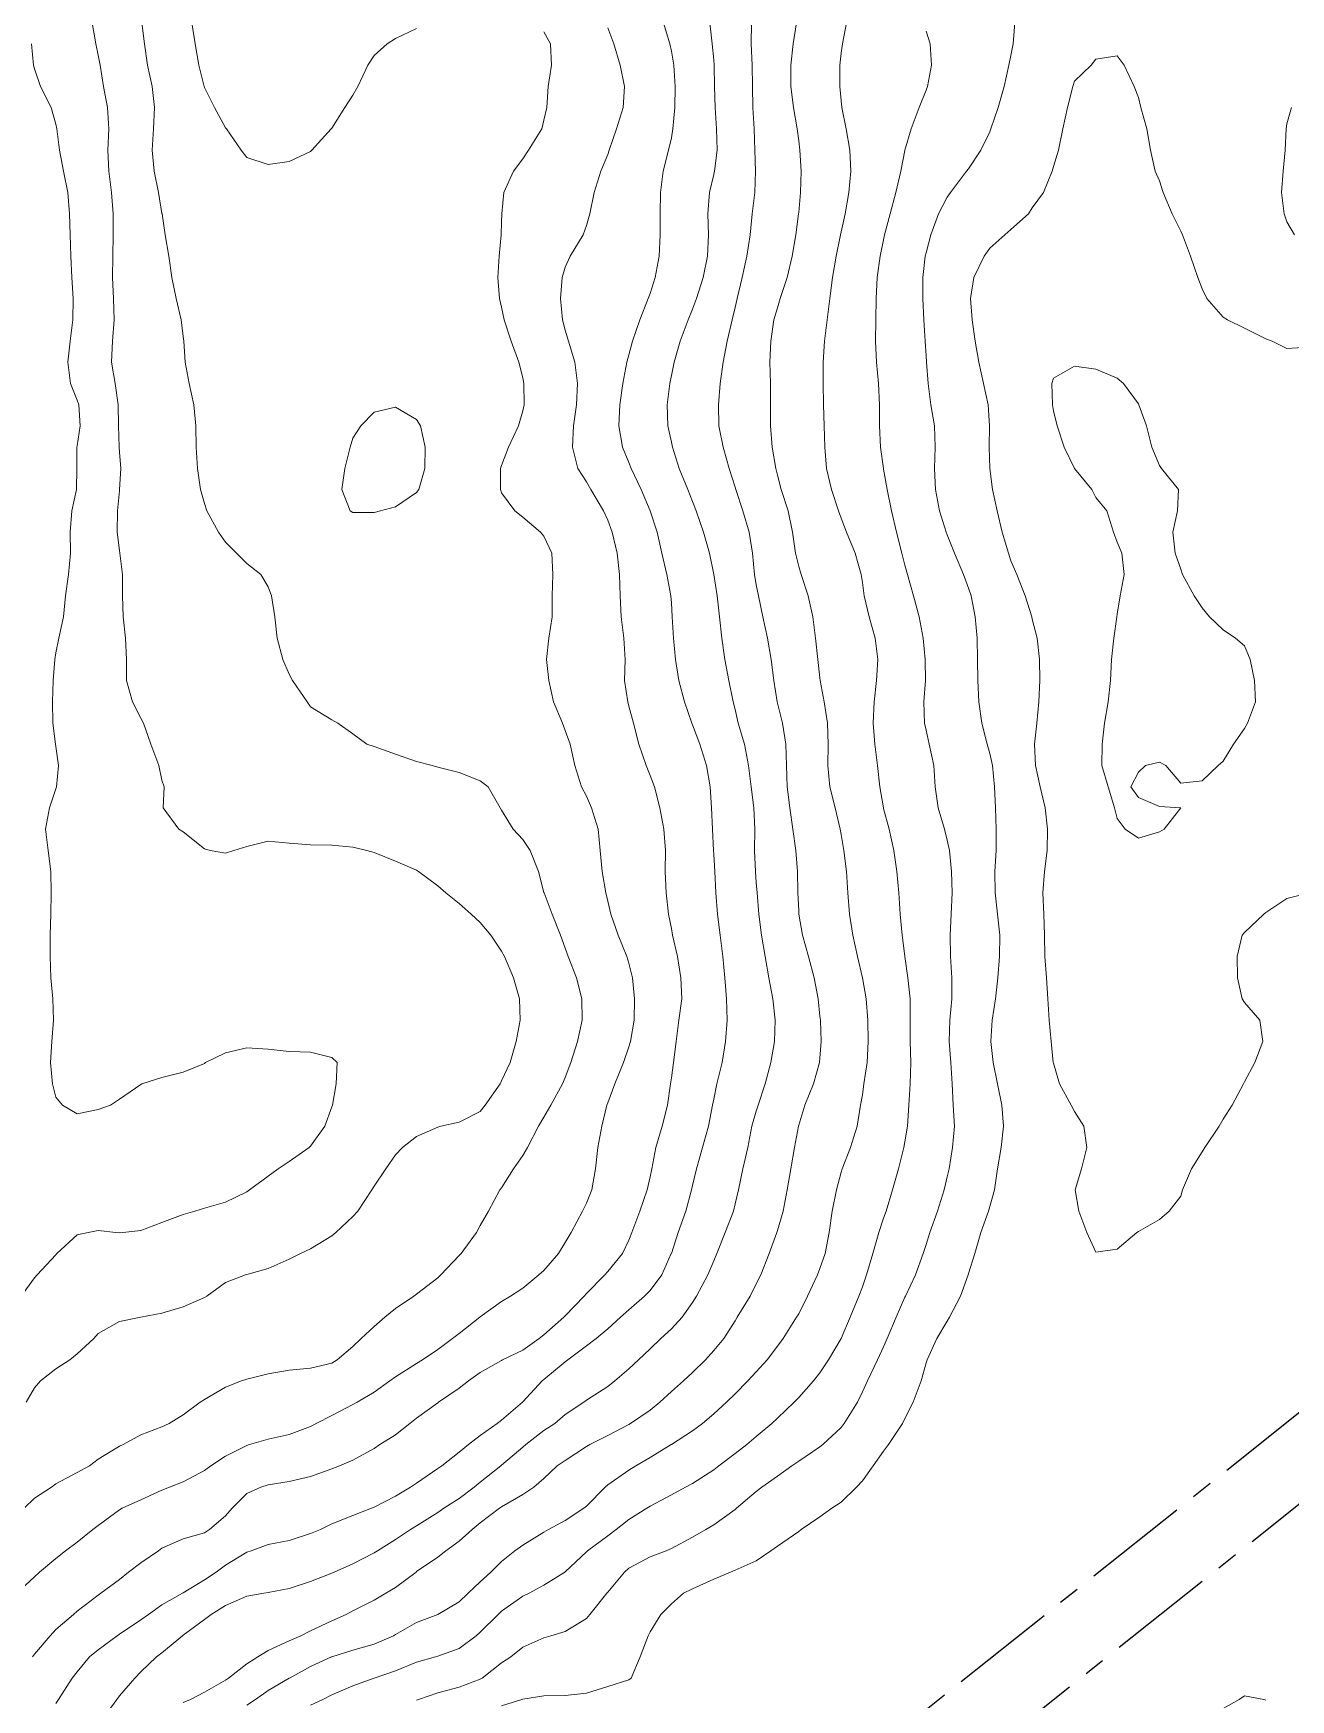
# Model space of a CAD drawing. Header units: centimetres. Extents: x 0 to 642158, y -847 to 649707.
# Drawn here: x 617184.22 to 617213.84, y 620539.24 to 620578.5 of the extents above; entities that cross this region are included whole.
import ezdxf

# ---------------------------------------------------------------- set-up
doc = ezdxf.new("R2010")
doc.units = ezdxf.units.CM
doc.header["$MEASUREMENT"] = 0
doc.linetypes.add('CENTERX2', pattern=[4, 2.5, -0.5, 0.5, -0.5])
doc.layers.add('SPW_parcellaire cadastral', color=7, linetype='CENTERX2', lineweight=25, true_color=0xff0542)
doc.layers.add('WAL_topographie 0.5', color=253, linetype='Continuous', lineweight=20)

msp = doc.modelspace()

# ---------------------------------------------------------------- linework, layer by layer
at = {"layer": 'SPW_parcellaire cadastral'}
for points in [[(617082.838, 620766.859), (617087.915, 620758.877), (617126.08, 620714.089), (617140.94, 620702.104), (617180.2, 620666.244), (617198.721, 620649.645), (617202.743, 620647.528), (617211.738, 620638.85), (617219.57, 620629.325), (617224.544, 620619.8), (617242.443, 620568.633), (617131.683, 620480.394), (616973.114, 620705.004), (617082.838, 620766.859)], [(617274.764, 620500.676), (617269.952, 620496.899), (617211.998, 620451.663), (617205.087, 620446.27), (617195.532, 620438.811), (617164.102, 620414.279), (617134.906, 620391.492), (617133.598, 620390.47), (617094.809, 620440.723), (617090.922, 620445.759), (617243.342, 620567.204), (617274.764, 620500.676)]]:
    msp.add_lwpolyline(points, dxfattribs=at)
at = {"layer": 'WAL_topographie 0.5'}
for points in [[(617186.776, 620578.75), (617186.842, 620578.25), (617186.914, 620577.75), (617187.019, 620577.25), (617187.076, 620576.75), (617187.05, 620576.25), (617187.024, 620575.75), (617187.068, 620575.25), (617187.172, 620574.75), (617187.25, 620574.259), (617187.252, 620574.25), (617187.326, 620573.75), (617187.411, 620573.25), (617187.481, 620572.75), (617187.587, 620572.25), (617187.702, 620571.75), (617187.75, 620571.354), (617187.764, 620571.25), (617187.801, 620570.75), (617187.892, 620570.25), (617188.003, 620569.75), (617188.047, 620569.25), (617188.057, 620568.75), (617188.089, 620568.25), (617188.159, 620567.75), (617188.25, 620567.421), (617188.31, 620567.25), (617188.58, 620566.75), (617188.75, 620566.51), (617189.003, 620566.25), (617189.25, 620566.012), (617189.578, 620565.75), (617189.75, 620565.462), (617189.831, 620565.25), (617189.907, 620564.75), (617189.962, 620564.25), (617190.097, 620563.75), (617190.25, 620563.405), (617190.325, 620563.25), (617190.67, 620562.75), (617190.75, 620562.631), (617191.25, 620562.325), (617191.396, 620562.25), (617191.75, 620562), (617192.08, 620561.75), (617192.25, 620561.695), (617192.75, 620561.52), (617193.25, 620561.345), (617193.612, 620561.25), (617193.75, 620561.21), (617194.25, 620561.082), (617194.75, 620560.892), (617194.938, 620560.75), (617195.215, 620560.25), (617195.25, 620560.201), (617195.524, 620559.75), (617195.75, 620559.504), (617195.921, 620559.25), (617196.119, 620558.75), (617196.25, 620558.259), (617196.252, 620558.25), (617196.443, 620557.75), (617196.64, 620557.25), (617196.75, 620556.947), (617196.822, 620556.75), (617197.013, 620556.25), (617197.141, 620555.75), (617197.146, 620555.25), (617197.037, 620554.75), (617196.884, 620554.25), (617196.75, 620553.904), (617196.684, 620553.75), (617196.408, 620553.25), (617196.25, 620552.965), (617196.124, 620552.75), (617195.86, 620552.25), (617195.75, 620552.059), (617195.531, 620551.75), (617195.25, 620551.303), (617195.209, 620551.25), (617194.945, 620550.75), (617194.75, 620550.413), (617194.659, 620550.25), (617194.297, 620549.75), (617194.25, 620549.703), (617193.823, 620549.25), (617193.75, 620549.184), (617193.25, 620548.795), (617193.182, 620548.75), (617192.75, 620548.46), (617192.501, 620548.25), (617192.25, 620548.034), (617191.945, 620547.75), (617191.75, 620547.564), (617191.38, 620547.25), (617191.25, 620547.17), (617190.75, 620547.054), (617190.25, 620547.008), (617189.75, 620546.916), (617189.25, 620546.796), (617189.127, 620546.75), (617188.75, 620546.601), (617188.25, 620546.312), (617188.148, 620546.25), (617187.75, 620545.955), (617187.417, 620545.75), (617187.25, 620545.674), (617186.75, 620545.479), (617186.34, 620545.25), (617186.25, 620545.212), (617185.75, 620544.905), (617185.543, 620544.75), (617185.25, 620544.591), (617184.75, 620544.325), (617184.649, 620544.25), (617184.25, 620543.991), (617184.004, 620543.75)], [(617185.604, 620578.75), (617185.691, 620578.25), (617185.75, 620577.988), (617185.793, 620577.75), (617185.874, 620577.25), (617185.968, 620576.75), (617186.002, 620576.25), (617185.978, 620575.75), (617186.001, 620575.25), (617186.064, 620574.75), (617186.099, 620574.25), (617186.105, 620573.75), (617186.096, 620573.25), (617186.088, 620572.75), (617186.113, 620572.25), (617186.122, 620571.75), (617186.082, 620571.25), (617186.064, 620570.75), (617186.149, 620570.25), (617186.222, 620569.75), (617186.226, 620569.25), (617186.242, 620568.75), (617186.25, 620568.63), (617186.281, 620568.25), (617186.253, 620567.75), (617186.25, 620567.721), (617186.204, 620567.25), (617186.195, 620566.75), (617186.25, 620566.313), (617186.26, 620566.25), (617186.325, 620565.75), (617186.324, 620565.25), (617186.34, 620564.75), (617186.394, 620564.25), (617186.413, 620563.75), (617186.413, 620563.25), (617186.555, 620562.75), (617186.75, 620562.364), (617186.815, 620562.25), (617186.992, 620561.75), (617187.178, 620561.25), (617187.25, 620560.908), (617187.299, 620560.75), (617187.276, 620560.25), (617187.65, 620559.75), (617187.75, 620559.684), (617188.25, 620559.286), (617188.383, 620559.25), (617188.75, 620559.189), (617188.946, 620559.25), (617189.25, 620559.339), (617189.75, 620559.468), (617190.25, 620559.422), (617190.75, 620559.381), (617191.25, 620559.377), (617191.75, 620559.325), (617192.073, 620559.25), (617192.25, 620559.197), (617192.75, 620558.996), (617193.25, 620558.782), (617193.292, 620558.75), (617193.75, 620558.416), (617193.934, 620558.25), (617194.25, 620557.997), (617194.533, 620557.75), (617194.75, 620557.553), (617194.995, 620557.25), (617195.25, 620556.876), (617195.32, 620556.75), (617195.528, 620556.25), (617195.675, 620555.75), (617195.689, 620555.25), (617195.595, 620554.75), (617195.455, 620554.25), (617195.25, 620553.82), (617195.215, 620553.75), (617194.867, 620553.25), (617194.75, 620553.1), (617194.25, 620552.849), (617193.82, 620552.75), (617193.75, 620552.729), (617193.25, 620552.512), (617192.915, 620552.25), (617192.75, 620552.077), (617192.521, 620551.75), (617192.25, 620551.341), (617192.194, 620551.25), (617191.862, 620550.75), (617191.75, 620550.627), (617191.348, 620550.25), (617191.25, 620550.167), (617190.75, 620549.86), (617190.511, 620549.75), (617190.25, 620549.623), (617189.75, 620549.397), (617189.25, 620549.261), (617189.217, 620549.25), (617188.75, 620549.068), (617188.304, 620548.75), (617188.25, 620548.716), (617187.75, 620548.499), (617187.25, 620548.351), (617186.75, 620548.25), (617186.75, 620548.25), (617186.25, 620548.153), (617185.75, 620547.869), (617185.646, 620547.75), (617185.25, 620547.389), (617185.083, 620547.25), (617184.75, 620547.039), (617184.391, 620546.75), (617184.25, 620546.591), (617184.05, 620546.25)], [(617197.75, 620578.629), (617197.893, 620578.25), (617198.041, 620577.75), (617198.148, 620577.25), (617198.111, 620576.75), (617197.954, 620576.25), (617197.783, 620575.75), (617197.75, 620575.648), (617197.591, 620575.25), (617197.428, 620574.75), (617197.328, 620574.25), (617197.25, 620573.97), (617197.17, 620573.75), (617196.865, 620573.25), (617196.75, 620572.991), (617196.681, 620572.75), (617196.642, 620572.25), (617196.688, 620571.75), (617196.75, 620571.51), (617196.829, 620571.25), (617196.974, 620570.75), (617197.041, 620570.25), (617197.014, 620569.75), (617196.942, 620569.25), (617196.919, 620568.75), (617197.045, 620568.25), (617197.25, 620567.932), (617197.352, 620567.75), (617197.65, 620567.25), (617197.75, 620567.029), (617197.855, 620566.75), (617197.97, 620566.25), (617198.025, 620565.75), (617198.041, 620565.25), (617198.064, 620564.75), (617198.131, 620564.25), (617198.159, 620563.75), (617198.146, 620563.25), (617198.221, 620562.75), (617198.25, 620562.645), (617198.357, 620562.25), (617198.482, 620561.75), (617198.656, 620561.25), (617198.75, 620561.014), (617198.855, 620560.75), (617198.982, 620560.25), (617199.076, 620559.75), (617199.112, 620559.25), (617199.106, 620558.75), (617199.129, 620558.25), (617199.186, 620557.75), (617199.25, 620557.411), (617199.278, 620557.25), (617199.391, 620556.75), (617199.475, 620556.25), (617199.493, 620555.75), (617199.429, 620555.25), (617199.361, 620554.75), (617199.302, 620554.25), (617199.25, 620553.89), (617199.23, 620553.75), (617199.162, 620553.25), (617199.037, 620552.75), (617198.887, 620552.25), (617198.789, 620551.75), (617198.75, 620551.559), (617198.68, 620551.25), (617198.505, 620550.75), (617198.319, 620550.25), (617198.25, 620550.071), (617198.097, 620549.75), (617197.75, 620549.326), (617197.686, 620549.25), (617197.25, 620548.809), (617197.197, 620548.75), (617196.75, 620548.283), (617196.718, 620548.25), (617196.25, 620547.837), (617196.135, 620547.75), (617195.75, 620547.48), (617195.275, 620547.25), (617195.25, 620547.235), (617194.75, 620546.951), (617194.475, 620546.75), (617194.25, 620546.584), (617193.767, 620546.25), (617193.75, 620546.237), (617193.25, 620545.871), (617193.092, 620545.75), (617192.75, 620545.478), (617192.385, 620545.25), (617192.25, 620545.162), (617191.75, 620544.888), (617191.434, 620544.75), (617191.25, 620544.68), (617190.75, 620544.499), (617190.25, 620544.38), (617189.75, 620544.307), (617189.583, 620544.25), (617189.25, 620544.099), (617188.905, 620543.75), (617188.75, 620543.577), (617188.374, 620543.25), (617188.25, 620543.171), (617187.75, 620543.028), (617187.25, 620542.808), (617187.167, 620542.75), (617186.75, 620542.468), (617186.465, 620542.25), (617186.25, 620542.076), (617185.811, 620541.75), (617185.75, 620541.705), (617185.25, 620541.324), (617185.17, 620541.25), (617184.75, 620540.892), (617184.614, 620540.75), (617184.25, 620540.314), (617184.198, 620540.25)], [(617199.064, 620578.75), (617199.212, 620578.25), (617199.25, 620578.079), (617199.31, 620577.75), (617199.339, 620577.25), (617199.33, 620576.75), (617199.287, 620576.25), (617199.25, 620576.037), (617199.186, 620575.75), (617199.06, 620575.25), (617198.996, 620574.75), (617198.987, 620574.25), (617198.987, 620573.75), (617198.961, 620573.25), (617198.869, 620572.75), (617198.75, 620572.372), (617198.707, 620572.25), (617198.509, 620571.75), (617198.337, 620571.25), (617198.25, 620570.927), (617198.2, 620570.75), (617198.105, 620570.25), (617198.036, 620569.75), (617198.016, 620569.25), (617198.102, 620568.75), (617198.25, 620568.387), (617198.306, 620568.25), (617198.535, 620567.75), (617198.75, 620567.25), (617198.75, 620567.25), (617198.916, 620566.75), (617199.027, 620566.25), (617199.141, 620565.75), (617199.239, 620565.25), (617199.25, 620565.083), (617199.271, 620564.75), (617199.298, 620564.25), (617199.349, 620563.75), (617199.426, 620563.25), (617199.561, 620562.75), (617199.734, 620562.25), (617199.75, 620562.21), (617199.917, 620561.75), (617200.079, 620561.25), (617200.162, 620560.75), (617200.198, 620560.25), (617200.217, 620559.75), (617200.243, 620559.25), (617200.25, 620559.154), (617200.276, 620558.75), (617200.299, 620558.25), (617200.337, 620557.75), (617200.402, 620557.25), (617200.463, 620556.75), (617200.509, 620556.25), (617200.552, 620555.75), (617200.564, 620555.25), (617200.526, 620554.75), (617200.444, 620554.25), (617200.323, 620553.75), (617200.25, 620553.391), (617200.223, 620553.25), (617200.127, 620552.75), (617199.981, 620552.25), (617199.842, 620551.75), (617199.75, 620551.356), (617199.726, 620551.25), (617199.588, 620550.75), (617199.411, 620550.25), (617199.25, 620549.754), (617199.249, 620549.75), (617199.029, 620549.25), (617198.75, 620548.883), (617198.616, 620548.75), (617198.25, 620548.43), (617198.054, 620548.25), (617197.75, 620547.978), (617197.479, 620547.75), (617197.25, 620547.575), (617196.812, 620547.25), (617196.75, 620547.204), (617196.25, 620546.785), (617196.208, 620546.75), (617195.75, 620546.259), (617195.74, 620546.25), (617195.25, 620545.824), (617195.144, 620545.75), (617194.75, 620545.469), (617194.475, 620545.25), (617194.25, 620545.074), (617193.841, 620544.75), (617193.75, 620544.69), (617193.25, 620544.346), (617193.108, 620544.25), (617192.75, 620544.039), (617192.25, 620543.776), (617192.183, 620543.75), (617191.75, 620543.583), (617191.25, 620543.381), (617190.983, 620543.25), (617190.75, 620543.155), (617190.25, 620542.992), (617189.75, 620542.899), (617189.35, 620542.75), (617189.25, 620542.72), (617188.75, 620542.413), (617188.526, 620542.25), (617188.25, 620542.065), (617187.75, 620541.759), (617187.734, 620541.75), (617187.25, 620541.475), (617186.93, 620541.25), (617186.75, 620541.127), (617186.25, 620540.786), (617186.196, 620540.75), (617185.75, 620540.415), (617185.547, 620540.25), (617185.25, 620539.899), (617185.137, 620539.75), (617184.813, 620539.25), (617184.75, 620539.152)], [(617200.157, 620578.75), (617200.214, 620578.25), (617200.25, 620577.875), (617200.261, 620577.75), (617200.27, 620577.25), (617200.282, 620576.75), (617200.314, 620576.25), (617200.329, 620575.75), (617200.266, 620575.25), (617200.25, 620575.177), (617200.146, 620574.75), (617200.107, 620574.25), (617200.125, 620573.75), (617200.098, 620573.25), (617199.998, 620572.75), (617199.842, 620572.25), (617199.75, 620572), (617199.648, 620571.75), (617199.458, 620571.25), (617199.314, 620570.75), (617199.25, 620570.437), (617199.214, 620570.25), (617199.152, 620569.75), (617199.166, 620569.25), (617199.25, 620568.87), (617199.276, 620568.75), (617199.437, 620568.25), (617199.636, 620567.75), (617199.75, 620567.467), (617199.836, 620567.25), (617200.006, 620566.75), (617200.147, 620566.25), (617200.25, 620565.75), (617200.25, 620565.75), (617200.326, 620565.25), (617200.385, 620564.75), (617200.442, 620564.25), (617200.508, 620563.75), (617200.6, 620563.25), (617200.706, 620562.75), (617200.75, 620562.571), (617200.824, 620562.25), (617200.971, 620561.75), (617201.067, 620561.25), (617201.127, 620560.75), (617201.193, 620560.25), (617201.217, 620559.75), (617201.212, 620559.25), (617201.231, 620558.75), (617201.25, 620558.492), (617201.269, 620558.25), (617201.313, 620557.75), (617201.376, 620557.25), (617201.457, 620556.75), (617201.545, 620556.25), (617201.638, 620555.75), (617201.699, 620555.25), (617201.682, 620554.75), (617201.593, 620554.25), (617201.457, 620553.75), (617201.292, 620553.25), (617201.25, 620553.107), (617201.149, 620552.75), (617201.048, 620552.25), (617200.935, 620551.75), (617200.829, 620551.25), (617200.75, 620550.923), (617200.71, 620550.75), (617200.52, 620550.25), (617200.32, 620549.75), (617200.25, 620549.582), (617200.111, 620549.25), (617199.843, 620548.75), (617199.75, 620548.598), (617199.501, 620548.25), (617199.25, 620547.975), (617199.004, 620547.75), (617198.75, 620547.504), (617198.475, 620547.25), (617198.25, 620547.035), (617197.919, 620546.75), (617197.75, 620546.624), (617197.25, 620546.297), (617197.188, 620546.25), (617196.75, 620545.958), (617196.507, 620545.75), (617196.25, 620545.581), (617195.823, 620545.25), (617195.75, 620545.191), (617195.25, 620544.767), (617195.23, 620544.75), (617194.75, 620544.364), (617194.602, 620544.25), (617194.25, 620543.981), (617193.891, 620543.75), (617193.75, 620543.653), (617193.25, 620543.341), (617193.109, 620543.25), (617192.75, 620543.013), (617192.328, 620542.75), (617192.25, 620542.698), (617191.75, 620542.446), (617191.311, 620542.25), (617191.25, 620542.221), (617190.75, 620542.024), (617190.25, 620541.858), (617189.75, 620541.764), (617189.652, 620541.75), (617189.25, 620541.679), (617188.75, 620541.457), (617188.408, 620541.25), (617188.25, 620541.129), (617187.75, 620540.764), (617187.731, 620540.75), (617187.25, 620540.345), (617187.124, 620540.25), (617186.75, 620539.895), (617186.611, 620539.75), (617186.25, 620539.335), (617186.187, 620539.25), (617185.826, 620538.75)], [(617201.136, 620578.75), (617201.131, 620578.25), (617201.152, 620577.75), (617201.16, 620577.25), (617201.172, 620576.75), (617201.199, 620576.25), (617201.22, 620575.75), (617201.233, 620575.25), (617201.213, 620574.75), (617201.157, 620574.25), (617201.103, 620573.75), (617201.031, 620573.25), (617200.92, 620572.75), (617200.798, 620572.25), (617200.75, 620572.042), (617200.682, 620571.75), (617200.567, 620571.25), (617200.47, 620570.75), (617200.403, 620570.25), (617200.359, 620569.75), (617200.369, 620569.25), (617200.469, 620568.75), (617200.615, 620568.25), (617200.75, 620567.807), (617200.766, 620567.75), (617200.933, 620567.25), (617201.085, 620566.75), (617201.159, 620566.25), (617201.209, 620565.75), (617201.25, 620565.507), (617201.3, 620565.25), (617201.408, 620564.75), (617201.513, 620564.25), (617201.598, 620563.75), (617201.66, 620563.25), (617201.742, 620562.75), (617201.75, 620562.717), (617201.865, 620562.25), (617201.95, 620561.75), (617201.964, 620561.25), (617201.977, 620560.75), (617202.037, 620560.25), (617202.112, 620559.75), (617202.179, 620559.25), (617202.223, 620558.75), (617202.231, 620558.25), (617202.25, 620557.833), (617202.254, 620557.75), (617202.341, 620557.25), (617202.479, 620556.75), (617202.615, 620556.25), (617202.708, 620555.75), (617202.75, 620555.345), (617202.76, 620555.25), (617202.781, 620554.75), (617202.75, 620554.354), (617202.742, 620554.25), (617202.596, 620553.75), (617202.396, 620553.25), (617202.25, 620552.775), (617202.243, 620552.75), (617202.148, 620552.25), (617202.062, 620551.75), (617201.978, 620551.25), (617201.881, 620550.75), (617201.75, 620550.299), (617201.734, 620550.25), (617201.554, 620549.75), (617201.361, 620549.25), (617201.25, 620549.039), (617201.104, 620548.75), (617200.804, 620548.25), (617200.75, 620548.165), (617200.488, 620547.75), (617200.25, 620547.469), (617200.056, 620547.25), (617199.75, 620546.95), (617199.536, 620546.75), (617199.25, 620546.499), (617198.977, 620546.25), (617198.75, 620546.066), (617198.291, 620545.75), (617198.25, 620545.725), (617197.75, 620545.465), (617197.326, 620545.25), (617197.25, 620545.205), (617196.75, 620544.88), (617196.563, 620544.75), (617196.25, 620544.453), (617196.007, 620544.25), (617195.75, 620544.077), (617195.25, 620543.782), (617195.205, 620543.75), (617194.75, 620543.408), (617194.557, 620543.25), (617194.25, 620542.976), (617193.94, 620542.75), (617193.75, 620542.598), (617193.25, 620542.26), (617193.236, 620542.25), (617192.75, 620541.887), (617192.525, 620541.75), (617192.25, 620541.586), (617191.75, 620541.338), (617191.588, 620541.25), (617191.25, 620541.1), (617190.75, 620540.863), (617190.524, 620540.75), (617190.25, 620540.628), (617189.75, 620540.399), (617189.507, 620540.25), (617189.25, 620540.084), (617188.816, 620539.75), (617188.75, 620539.703), (617188.25, 620539.422), (617187.926, 620539.25), (617187.75, 620539.175)], [(617187.957, 620578.75), (617188.032, 620578.25), (617188.117, 620577.75), (617188.242, 620577.25), (617188.25, 620577.221), (617188.487, 620576.75), (617188.75, 620576.271), (617188.775, 620576.25), (617189.119, 620575.75), (617189.25, 620575.575), (617189.75, 620575.412), (617190.25, 620575.481), (617190.75, 620575.718), (617190.778, 620575.75), (617191.238, 620576.25), (617191.25, 620576.262), (617191.557, 620576.75), (617191.75, 620577.04), (617191.865, 620577.25), (617192.102, 620577.75), (617192.25, 620577.977), (617192.557, 620578.25), (617192.75, 620578.379), (617193.25, 620578.612)], [(617202.194, 620578.75), (617202.117, 620578.25), (617202.065, 620577.75), (617202.067, 620577.25), (617202.13, 620576.75), (617202.212, 620576.25), (617202.25, 620575.964), (617202.28, 620575.75), (617202.307, 620575.25), (617202.292, 620574.75), (617202.25, 620574.281), (617202.247, 620574.25), (617202.182, 620573.75), (617202.099, 620573.25), (617201.977, 620572.75), (617201.816, 620572.25), (617201.75, 620572.036), (617201.667, 620571.75), (617201.59, 620571.25), (617201.571, 620570.75), (617201.582, 620570.25), (617201.589, 620569.75), (617201.585, 620569.25), (617201.626, 620568.75), (617201.709, 620568.25), (617201.75, 620568.09), (617201.838, 620567.75), (617201.998, 620567.25), (617202.102, 620566.75), (617202.178, 620566.25), (617202.25, 620565.938), (617202.306, 620565.75), (617202.47, 620565.25), (617202.585, 620564.75), (617202.649, 620564.25), (617202.699, 620563.75), (617202.75, 620563.313), (617202.758, 620563.25), (617202.852, 620562.75), (617202.93, 620562.25), (617202.941, 620561.75), (617202.932, 620561.25), (617202.983, 620560.75), (617203.107, 620560.25), (617203.227, 620559.75), (617203.25, 620559.623), (617203.314, 620559.25), (617203.377, 620558.75), (617203.408, 620558.25), (617203.444, 620557.75), (617203.523, 620557.25), (617203.632, 620556.75), (617203.75, 620556.25), (617203.75, 620556.25), (617203.841, 620555.75), (617203.88, 620555.25), (617203.887, 620554.75), (617203.861, 620554.25), (617203.787, 620553.75), (617203.75, 620553.495), (617203.709, 620553.25), (617203.625, 620552.75), (617203.472, 620552.25), (617203.276, 620551.75), (617203.25, 620551.666), (617203.138, 620551.25), (617203.04, 620550.75), (617202.966, 620550.25), (617202.872, 620549.75), (617202.75, 620549.399), (617202.693, 620549.25), (617202.456, 620548.75), (617202.25, 620548.335), (617202.201, 620548.25), (617201.887, 620547.75), (617201.75, 620547.57), (617201.509, 620547.25), (617201.25, 620546.963), (617201.053, 620546.75), (617200.75, 620546.445), (617200.545, 620546.25), (617200.25, 620545.975), (617199.985, 620545.75), (617199.75, 620545.572), (617199.25, 620545.254), (617199.243, 620545.25), (617198.75, 620544.951), (617198.417, 620544.75), (617198.25, 620544.65), (617197.75, 620544.301), (617197.694, 620544.25), (617197.25, 620543.804), (617197.191, 620543.75), (617196.75, 620543.467), (617196.355, 620543.25), (617196.25, 620543.186), (617195.75, 620542.879), (617195.565, 620542.75), (617195.25, 620542.497), (617194.995, 620542.25), (617194.75, 620542.022), (617194.467, 620541.75), (617194.25, 620541.55), (617193.753, 620541.25), (617193.75, 620541.249), (617193.25, 620541.061), (617192.75, 620540.776), (617192.703, 620540.75), (617192.25, 620540.552), (617191.75, 620540.405), (617191.25, 620540.252), (617191.245, 620540.25), (617190.75, 620540.021), (617190.254, 620539.75), (617190.25, 620539.748), (617189.75, 620539.457), (617189.456, 620539.25), (617189.25, 620539.109)], [(617203.378, 620578.75), (617203.279, 620578.25), (617203.25, 620578.034), (617203.217, 620577.75), (617203.215, 620577.25), (617203.25, 620576.917), (617203.269, 620576.75), (617203.367, 620576.25), (617203.454, 620575.75), (617203.479, 620575.25), (617203.434, 620574.75), (617203.342, 620574.25), (617203.25, 620573.825), (617203.235, 620573.75), (617203.133, 620573.25), (617203.048, 620572.75), (617202.983, 620572.25), (617202.922, 620571.75), (617202.855, 620571.25), (617202.823, 620570.75), (617202.824, 620570.25), (617202.832, 620569.75), (617202.852, 620569.25), (617202.864, 620568.75), (617202.904, 620568.25), (617203.025, 620567.75), (617203.184, 620567.25), (617203.25, 620567.081), (617203.377, 620566.75), (617203.58, 620566.25), (617203.721, 620565.75), (617203.75, 620565.563), (617203.794, 620565.25), (617203.907, 620564.75), (617204.05, 620564.25), (617204.113, 620563.75), (617204.083, 620563.25), (617204.03, 620562.75), (617204.005, 620562.25), (617204.041, 620561.75), (617204.106, 620561.25), (617204.161, 620560.75), (617204.247, 620560.25), (617204.25, 620560.238), (617204.379, 620559.75), (617204.488, 620559.25), (617204.565, 620558.75), (617204.612, 620558.25), (617204.64, 620557.75), (617204.689, 620557.25), (617204.75, 620556.761), (617204.751, 620556.75), (617204.819, 620556.25), (617204.873, 620555.75), (617204.878, 620555.25), (617204.878, 620554.75), (617204.893, 620554.25), (617204.879, 620553.75), (617204.846, 620553.25), (617204.809, 620552.75), (617204.75, 620552.383), (617204.727, 620552.25), (617204.598, 620551.75), (617204.458, 620551.25), (617204.307, 620550.75), (617204.25, 620550.585), (617204.141, 620550.25), (617203.992, 620549.75), (617203.849, 620549.25), (617203.75, 620548.967), (617203.665, 620548.75), (617203.461, 620548.25), (617203.25, 620547.75), (617203.25, 620547.75), (617202.954, 620547.25), (617202.75, 620546.94), (617202.598, 620546.75), (617202.25, 620546.36), (617202.14, 620546.25), (617201.75, 620545.878), (617201.62, 620545.75), (617201.25, 620545.444), (617201.028, 620545.25), (617200.75, 620545.041), (617200.368, 620544.75), (617200.25, 620544.658), (617199.75, 620544.338), (617199.586, 620544.25), (617199.25, 620544.066), (617198.75, 620543.8), (617198.669, 620543.75), (617198.25, 620543.487), (617197.949, 620543.25), (617197.75, 620543.106), (617197.276, 620542.75), (617197.25, 620542.723), (617196.75, 620542.256), (617196.742, 620542.25), (617196.25, 620541.939), (617195.902, 620541.75), (617195.75, 620541.68), (617195.25, 620541.326), (617195.17, 620541.25), (617194.75, 620540.83), (617194.652, 620540.75), (617194.25, 620540.447), (617193.75, 620540.268), (617193.692, 620540.25), (617193.25, 620540.122), (617192.75, 620539.922), (617192.25, 620539.751), (617192.247, 620539.75), (617191.75, 620539.568), (617191.25, 620539.353), (617191.041, 620539.25), (617190.75, 620539.113)], [(617207.337, 620578.75), (617207.304, 620578.25), (617207.25, 620577.978), (617207.201, 620577.75), (617207.087, 620577.25), (617206.948, 620576.75), (617206.779, 620576.25), (617206.75, 620576.182), (617206.536, 620575.75), (617206.25, 620575.308), (617206.205, 620575.25), (617205.827, 620574.75), (617205.75, 620574.641), (617205.545, 620574.25), (617205.359, 620573.75), (617205.25, 620573.33), (617205.232, 620573.25), (617205.175, 620572.75), (617205.175, 620572.25), (617205.196, 620571.75), (617205.226, 620571.25), (617205.25, 620570.902), (617205.261, 620570.75), (617205.296, 620570.25), (617205.363, 620569.75), (617205.449, 620569.25), (617205.463, 620568.75), (617205.446, 620568.25), (617205.471, 620567.75), (617205.567, 620567.25), (617205.723, 620566.75), (617205.75, 620566.681), (617205.92, 620566.25), (617206.133, 620565.75), (617206.25, 620565.429), (617206.31, 620565.25), (617206.407, 620564.75), (617206.453, 620564.25), (617206.464, 620563.75), (617206.471, 620563.25), (617206.493, 620562.75), (617206.56, 620562.25), (617206.692, 620561.75), (617206.75, 620561.537), (617206.813, 620561.25), (617206.863, 620560.75), (617206.882, 620560.25), (617206.903, 620559.75), (617206.899, 620559.25), (617206.873, 620558.75), (617206.875, 620558.25), (617206.932, 620557.75), (617206.985, 620557.25), (617206.979, 620556.75), (617206.944, 620556.25), (617206.886, 620555.75), (617206.805, 620555.25), (617206.774, 620554.75), (617206.834, 620554.25), (617206.935, 620553.75), (617207.035, 620553.25), (617207.074, 620552.75), (617207.018, 620552.25), (617206.929, 620551.75), (617206.858, 620551.25), (617206.75, 620550.862), (617206.718, 620550.75), (617206.539, 620550.25), (617206.4, 620549.75), (617206.25, 620549.282), (617206.24, 620549.25), (617206.064, 620548.75), (617205.805, 620548.25), (617205.75, 620548.16), (617205.503, 620547.75), (617205.274, 620547.25), (617205.25, 620547.176), (617205.133, 620546.75), (617204.945, 620546.25), (617204.75, 620545.867), (617204.692, 620545.75), (617204.368, 620545.25), (617204.25, 620545.095), (617204.002, 620544.75), (617203.75, 620544.395), (617203.613, 620544.25), (617203.25, 620543.892), (617203.031, 620543.75), (617202.75, 620543.551), (617202.31, 620543.25), (617202.25, 620543.206), (617201.75, 620542.857), (617201.591, 620542.75), (617201.25, 620542.513), (617200.75, 620542.29), (617200.645, 620542.25), (617200.25, 620542.08), (617199.75, 620541.857), (617199.535, 620541.75), (617199.25, 620541.502), (617199.003, 620541.25), (617198.75, 620540.837), (617198.705, 620540.75), (617198.512, 620540.25), (617198.302, 620539.75), (617198.25, 620539.708), (617197.75, 620539.55), (617197.25, 620539.398), (617196.75, 620539.339), (617196.25, 620539.332), (617195.75, 620539.258), (617195.727, 620539.25), (617195.25, 620539.098)], [(617196.25, 620578.539), (617196.406, 620578.25), (617196.423, 620577.75), (617196.351, 620577.25), (617196.317, 620576.75), (617196.25, 620576.452), (617196.196, 620576.25), (617195.882, 620575.75), (617195.75, 620575.547), (617195.533, 620575.25), (617195.303, 620574.75), (617195.255, 620574.25), (617195.25, 620574.05), (617195.242, 620573.75), (617195.195, 620573.25), (617195.163, 620572.75), (617195.199, 620572.25), (617195.25, 620572.052), (617195.312, 620571.75), (617195.48, 620571.25), (617195.661, 620570.75), (617195.75, 620570.384), (617195.776, 620570.25), (617195.782, 620569.75), (617195.75, 620569.604), (617195.65, 620569.25), (617195.415, 620568.75), (617195.25, 620568.318), (617195.223, 620568.25), (617195.224, 620567.75), (617195.25, 620567.676), (617195.562, 620567.25), (617195.75, 620567.102), (617196.169, 620566.75), (617196.25, 620566.652), (617196.432, 620566.25), (617196.46, 620565.75), (617196.444, 620565.25), (617196.445, 620564.75), (617196.367, 620564.25), (617196.305, 620563.75), (617196.362, 620563.25), (617196.476, 620562.75), (617196.682, 620562.25), (617196.75, 620562.074), (617196.863, 620561.75), (617196.977, 620561.25), (617197.136, 620560.75), (617197.25, 620560.525), (617197.37, 620560.25), (617197.523, 620559.75), (617197.573, 620559.25), (617197.621, 620558.75), (617197.706, 620558.25), (617197.75, 620558.057), (617197.822, 620557.75), (617197.995, 620557.25), (617198.205, 620556.75), (617198.25, 620556.593), (617198.336, 620556.25), (617198.385, 620555.75), (617198.371, 620555.25), (617198.285, 620554.75), (617198.25, 620554.626), (617198.123, 620554.25), (617197.922, 620553.75), (617197.75, 620553.307), (617197.73, 620553.25), (617197.609, 620552.75), (617197.516, 620552.25), (617197.46, 620551.75), (617197.375, 620551.25), (617197.25, 620550.939), (617197.159, 620550.75), (617196.891, 620550.25), (617196.75, 620550.012), (617196.589, 620549.75), (617196.25, 620549.353), (617196.13, 620549.25), (617195.75, 620548.939), (617195.461, 620548.75), (617195.25, 620548.622), (617194.75, 620548.26), (617194.739, 620548.25), (617194.25, 620547.871), (617194.098, 620547.75), (617193.75, 620547.491), (617193.386, 620547.25), (617193.25, 620547.166), (617192.75, 620546.848), (617192.618, 620546.75), (617192.25, 620546.487), (617191.847, 620546.25), (617191.75, 620546.198), (617191.25, 620545.935), (617190.887, 620545.75), (617190.75, 620545.677), (617190.25, 620545.49), (617189.75, 620545.382), (617189.311, 620545.25), (617189.25, 620545.233), (617188.75, 620544.981), (617188.401, 620544.75), (617188.25, 620544.643), (617187.75, 620544.373), (617187.427, 620544.25), (617187.25, 620544.177), (617186.75, 620543.953), (617186.312, 620543.75), (617186.25, 620543.711), (617185.75, 620543.343), (617185.625, 620543.25), (617185.25, 620542.95), (617184.982, 620542.75), (617184.75, 620542.569), (617184.365, 620542.25), (617184.25, 620542.14), (617183.831, 620541.75)], [(617184.18, 620578.25), (617184.227, 620577.75), (617184.25, 620577.662), (617184.389, 620577.25), (617184.639, 620576.75), (617184.75, 620576.363), (617184.777, 620576.25), (617184.834, 620575.75), (617184.931, 620575.25), (617185.032, 620574.75), (617185.073, 620574.25), (617185.088, 620573.75), (617185.101, 620573.25), (617185.126, 620572.75), (617185.159, 620572.25), (617185.15, 620571.75), (617185.086, 620571.25), (617185.033, 620570.75), (617185.097, 620570.25), (617185.25, 620569.861), (617185.291, 620569.75), (617185.328, 620569.25), (617185.25, 620568.778), (617185.244, 620568.75), (617185.243, 620568.25), (617185.241, 620567.75), (617185.131, 620567.25), (617185.089, 620566.75), (617185.096, 620566.25), (617185.047, 620565.75), (617184.98, 620565.25), (617184.928, 620564.75), (617184.821, 620564.25), (617184.75, 620563.908), (617184.726, 620563.75), (617184.69, 620563.25), (617184.67, 620562.75), (617184.681, 620562.25), (617184.744, 620561.75), (617184.75, 620561.702), (617184.811, 620561.25), (617184.767, 620560.75), (617184.75, 620560.698), (617184.6, 620560.25), (617184.504, 620559.75), (617184.567, 620559.25), (617184.633, 620558.75), (617184.644, 620558.25), (617184.636, 620557.75), (617184.616, 620557.25), (617184.616, 620556.75), (617184.635, 620556.25), (617184.678, 620555.75), (617184.699, 620555.25), (617184.653, 620554.75), (617184.622, 620554.25), (617184.674, 620553.75), (617184.75, 620553.434), (617184.909, 620553.25), (617185.25, 620553.042), (617185.75, 620553.146), (617186.036, 620553.25), (617186.25, 620553.39), (617186.75, 620553.734), (617186.776, 620553.75), (617187.25, 620553.904), (617187.75, 620554.025), (617188.25, 620554.23), (617188.277, 620554.25), (617188.75, 620554.478), (617189.25, 620554.597), (617189.75, 620554.567), (617190.25, 620554.511), (617190.75, 620554.494), (617191.25, 620554.369), (617191.377, 620554.25), (617191.355, 620553.75), (617191.269, 620553.25), (617191.25, 620553.208), (617191.085, 620552.75), (617190.75, 620552.28), (617190.716, 620552.25), (617190.25, 620551.924), (617189.991, 620551.75), (617189.75, 620551.578), (617189.316, 620551.25), (617189.25, 620551.205), (617188.75, 620550.966), (617188.25, 620550.82), (617188.023, 620550.75), (617187.75, 620550.671), (617187.25, 620550.487), (617186.75, 620550.293), (617186.329, 620550.25), (617186.25, 620550.242), (617186.162, 620550.25), (617185.75, 620550.292), (617185.509, 620550.25), (617185.25, 620550.196), (617184.773, 620549.75), (617184.75, 620549.725), (617184.313, 620549.25), (617184.25, 620549.181), (617183.936, 620548.75)], [(617205.25, 620578.548), (617205.35, 620578.25), (617205.376, 620577.75), (617205.283, 620577.25), (617205.25, 620577.16), (617205.09, 620576.75), (617204.895, 620576.25), (617204.752, 620575.75), (617204.75, 620575.743), (617204.654, 620575.25), (617204.535, 620574.75), (617204.402, 620574.25), (617204.274, 620573.75), (617204.25, 620573.633), (617204.169, 620573.25), (617204.1, 620572.75), (617204.073, 620572.25), (617204.064, 620571.75), (617204.061, 620571.25), (617204.084, 620570.75), (617204.13, 620570.25), (617204.155, 620569.75), (617204.155, 620569.25), (617204.175, 620568.75), (617204.247, 620568.25), (617204.25, 620568.234), (617204.335, 620567.75), (617204.434, 620567.25), (617204.554, 620566.75), (617204.681, 620566.25), (617204.75, 620565.973), (617204.813, 620565.75), (617204.957, 620565.25), (617205.09, 620564.75), (617205.183, 620564.25), (617205.232, 620563.75), (617205.234, 620563.25), (617205.198, 620562.75), (617205.216, 620562.25), (617205.25, 620562.083), (617205.324, 620561.75), (617205.43, 620561.25), (617205.461, 620560.75), (617205.537, 620560.25), (617205.684, 620559.75), (617205.75, 620559.494), (617205.804, 620559.25), (617205.852, 620558.75), (617205.862, 620558.25), (617205.843, 620557.75), (617205.82, 620557.25), (617205.826, 620556.75), (617205.854, 620556.25), (617205.856, 620555.75), (617205.813, 620555.25), (617205.793, 620554.75), (617205.83, 620554.25), (617205.863, 620553.75), (617205.892, 620553.25), (617205.916, 620552.75), (617205.875, 620552.25), (617205.792, 620551.75), (617205.75, 620551.562), (617205.679, 620551.25), (617205.52, 620550.75), (617205.339, 620550.25), (617205.25, 620549.965), (617205.178, 620549.75), (617205.002, 620549.25), (617204.765, 620548.75), (617204.75, 620548.721), (617204.543, 620548.25), (617204.337, 620547.75), (617204.25, 620547.551), (617204.109, 620547.25), (617203.871, 620546.75), (617203.75, 620546.491), (617203.632, 620546.25), (617203.322, 620545.75), (617203.25, 620545.658), (617202.816, 620545.25), (617202.75, 620545.197), (617202.25, 620544.862), (617202.086, 620544.75), (617201.75, 620544.51), (617201.383, 620544.25), (617201.25, 620544.146), (617200.788, 620543.75), (617200.75, 620543.719), (617200.25, 620543.365), (617200.06, 620543.25), (617199.75, 620543.074), (617199.25, 620542.8), (617199.129, 620542.75), (617198.75, 620542.61), (617198.25, 620542.339), (617198.148, 620542.25), (617197.75, 620541.774), (617197.731, 620541.75), (617197.333, 620541.25), (617197.25, 620541.157), (617196.75, 620540.846), (617196.41, 620540.75), (617196.25, 620540.7), (617195.75, 620540.479), (617195.467, 620540.25), (617195.25, 620540.107), (617194.79, 620539.75), (617194.75, 620539.728), (617194.25, 620539.534), (617193.75, 620539.407), (617193.295, 620539.25), (617193.25, 620539.229)], [(617214.25, 620571.11), (617213.75, 620571.071), (617213.405, 620571.25), (617213.25, 620571.306), (617212.75, 620571.555), (617212.352, 620571.75), (617212.25, 620571.812), (617211.861, 620572.25), (617211.75, 620572.477), (617211.654, 620572.75), (617211.479, 620573.25), (617211.291, 620573.75), (617211.25, 620573.842), (617211.048, 620574.25), (617210.833, 620574.75), (617210.75, 620575.028), (617210.643, 620575.25), (617210.54, 620575.75), (617210.451, 620576.25), (617210.31, 620576.75), (617210.25, 620576.989), (617210.15, 620577.25), (617209.913, 620577.75), (617209.75, 620577.969), (617209.25, 620577.891), (617209.14, 620577.75), (617208.75, 620577.375), (617208.706, 620577.25), (617208.582, 620576.75), (617208.474, 620576.25), (617208.369, 620575.75), (617208.25, 620575.359), (617208.222, 620575.25), (617208.018, 620574.75), (617207.75, 620574.387), (617207.66, 620574.25), (617207.25, 620573.88), (617207.108, 620573.75), (617206.75, 620573.441), (617206.616, 620573.25), (617206.376, 620572.75), (617206.299, 620572.25), (617206.337, 620571.75), (617206.409, 620571.25), (617206.49, 620570.75), (617206.604, 620570.25), (617206.711, 620569.75), (617206.746, 620569.25), (617206.739, 620568.75), (617206.75, 620568.25), (617206.75, 620568.25), (617206.812, 620567.75), (617206.921, 620567.25), (617207.04, 620566.75), (617207.189, 620566.25), (617207.25, 620566.07), (617207.386, 620565.75), (617207.582, 620565.25), (617207.739, 620564.75), (617207.75, 620564.698), (617207.863, 620564.25), (617207.918, 620563.75), (617207.929, 620563.25), (617207.909, 620562.75), (617207.861, 620562.25), (617207.805, 620561.75), (617207.826, 620561.25), (617207.937, 620560.75), (617208.052, 620560.25), (617208.11, 620559.75), (617208.102, 620559.25), (617208.042, 620558.75), (617208.001, 620558.25), (617208.022, 620557.75), (617208.038, 620557.25), (617208.044, 620556.75), (617208.087, 620556.25), (617208.121, 620555.75), (617208.148, 620555.25), (617208.196, 620554.75), (617208.246, 620554.25), (617208.25, 620554.234), (617208.393, 620553.75), (617208.671, 620553.25), (617208.75, 620553.102), (617208.967, 620552.75), (617209.037, 620552.25), (617208.908, 620551.75), (617208.764, 620551.25), (617208.848, 620550.75), (617209.04, 620550.25), (617209.25, 620549.786), (617209.75, 620549.856), (617210.212, 620550.25), (617210.25, 620550.27), (617210.75, 620550.555), (617210.977, 620550.75), (617211.25, 620551.107), (617211.293, 620551.25), (617211.505, 620551.75), (617211.75, 620552.145), (617211.819, 620552.25), (617212.154, 620552.75), (617212.25, 620552.917), (617212.463, 620553.25), (617212.725, 620553.75), (617212.75, 620553.795), (617212.996, 620554.25), (617213.186, 620554.75), (617213.108, 620555.25), (617212.75, 620555.664), (617212.693, 620555.75), (617212.582, 620556.25), (617212.574, 620556.75), (617212.697, 620557.25), (617212.75, 620557.32), (617213.207, 620557.75), (617213.25, 620557.785), (617213.75, 620558.119), (617214.25, 620558.243)], [(617213.856, 620576.75), (617213.75, 620576.365), (617213.729, 620576.25), (617213.707, 620575.75), (617213.659, 620575.25), (617213.62, 620574.75), (617213.685, 620574.25), (617213.75, 620574.058), (617213.925, 620573.75)], [(617210.75, 620559.689), (617210.855, 620559.75), (617211.25, 620560.25), (617210.75, 620560.281), (617210.25, 620560.5), (617210.077, 620560.75), (617210.25, 620561.096), (617210.417, 620561.25), (617210.75, 620561.328), (617210.895, 620561.25), (617211.25, 620560.835), (617211.75, 620560.889), (617212.132, 620561.25), (617212.25, 620561.352), (617212.49, 620561.75), (617212.75, 620562.125), (617212.819, 620562.25), (617213.008, 620562.75), (617212.984, 620563.25), (617212.887, 620563.75), (617212.75, 620564.072), (617212.539, 620564.25), (617212.25, 620564.446), (617211.929, 620564.75), (617211.75, 620564.966), (617211.563, 620565.25), (617211.293, 620565.75), (617211.25, 620565.875), (617211.114, 620566.25), (617211.066, 620566.75), (617211.174, 620567.25), (617211.197, 620567.75), (617210.797, 620568.25), (617210.75, 620568.321), (617210.57, 620568.75), (617210.442, 620569.25), (617210.265, 620569.75), (617210.25, 620569.773), (617209.898, 620570.25), (617209.75, 620570.373), (617209.25, 620570.59), (617208.75, 620570.661), (617208.25, 620570.375), (617208.214, 620570.25), (617208.225, 620569.75), (617208.25, 620569.603), (617208.336, 620569.25), (617208.505, 620568.75), (617208.75, 620568.25), (617208.75, 620568.25), (617209.152, 620567.75), (617209.25, 620567.564), (617209.508, 620567.25), (617209.667, 620566.75), (617209.75, 620566.509), (617209.862, 620566.25), (617209.913, 620565.75), (617209.821, 620565.25), (617209.75, 620564.813), (617209.744, 620564.75), (617209.673, 620564.25), (617209.614, 620563.75), (617209.592, 620563.25), (617209.54, 620562.75), (617209.454, 620562.25), (617209.399, 620561.75), (617209.388, 620561.25), (617209.54, 620560.75), (617209.691, 620560.25), (617209.75, 620560), (617209.941, 620559.75), (617210.25, 620559.54), (617210.75, 620559.689)], [(617192.401, 620567.25), (617192.25, 620567.212), (617191.75, 620567.21), (617191.685, 620567.25), (617191.49, 620567.75), (617191.562, 620568.25), (617191.686, 620568.75), (617191.75, 620568.962), (617191.933, 620569.25), (617192.25, 620569.573), (617192.75, 620569.694), (617193.25, 620569.404), (617193.342, 620569.25), (617193.454, 620568.75), (617193.442, 620568.25), (617193.303, 620567.75), (617193.25, 620567.679), (617192.75, 620567.341), (617192.401, 620567.25)], [(617212.25, 620539.037), (617212.622, 620539.25), (617212.75, 620539.332), (617213.204, 620539.25), (617213.25, 620539.233)]]:
    msp.add_lwpolyline(points, dxfattribs=at)

doc.saveas('drawing.dxf')
